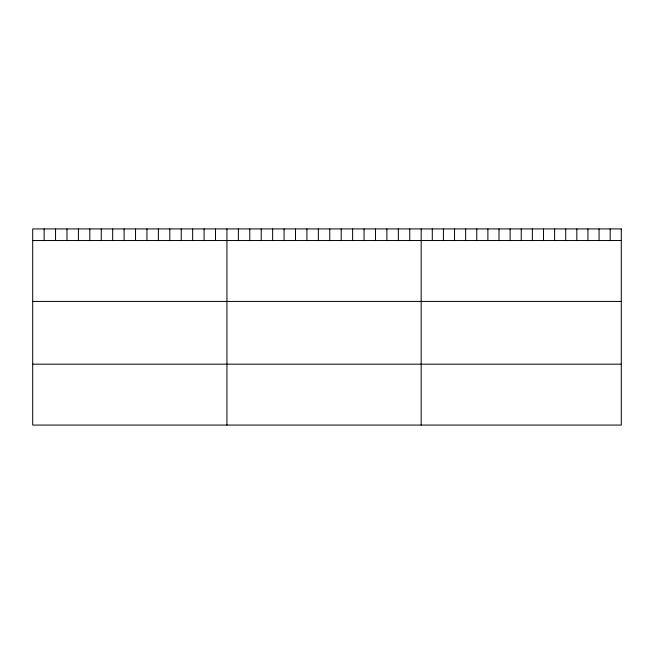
<?xml version="1.0" encoding="UTF-8"?>
<svg xmlns="http://www.w3.org/2000/svg" width="654" height="654" viewBox="0 0 654 654"><rect width="100%" height="100%" fill="white"/><g stroke="black" fill="none" stroke-linecap="round" stroke-linejoin="round"><path stroke-width="0.98" d="M32.7 240.533L621.3 240.533M32.7 301.429L621.3 301.429M32.7 364.172L621.3 364.172M610.182 228.933L610.182 240.533M599.064 228.933L599.064 240.533M587.946 228.933L587.946 240.533M576.828 228.933L576.828 240.533M565.71 228.933L565.71 240.533M554.592 228.933L554.592 240.533M543.474 228.933L543.474 240.533M532.356 228.933L532.356 240.533M521.238 228.933L521.238 240.533M510.12 228.933L510.12 240.533M499.002 228.933L499.002 240.533M487.884 228.933L487.884 240.533M476.766 228.933L476.766 240.533M465.648 228.933L465.648 240.533M454.53 228.933L454.53 240.533M443.412 228.933L443.412 240.533M432.294 228.933L432.294 240.533M421.176 228.933L421.176 425.067M409.747 228.933L409.747 240.533M398.327 228.933L398.327 240.533M386.898 228.933L386.898 240.533M375.47 228.933L375.47 240.533M364.049 228.933L364.049 240.533M352.62 228.933L352.62 240.533M341.192 228.933L341.192 240.533M329.771 228.933L329.771 240.533M318.343 228.933L318.343 240.533M306.922 228.933L306.922 240.533M295.494 228.933L295.494 240.533M284.065 228.933L284.065 240.533M272.644 228.933L272.644 240.533M261.216 228.933L261.216 240.533M249.787 228.933L249.787 240.533M238.367 228.933L238.367 240.533M226.938 228.933L226.938 425.067M215.509 228.933L215.509 240.533M204.089 228.933L204.089 240.533M192.66 228.933L192.66 240.533M181.232 228.933L181.232 240.533M169.811 228.933L169.811 240.533M158.382 228.933L158.382 240.533M146.954 228.933L146.954 240.533M135.533 228.933L135.533 240.533M124.105 228.933L124.105 240.533M112.684 228.933L112.684 240.533M101.256 228.933L101.256 240.533M89.827 228.933L89.827 240.533M78.406 228.933L78.406 240.533M66.978 228.933L66.978 240.533M55.549 228.933L55.549 240.533M44.129 228.933L44.129 240.533M621.3 228.933L32.7 228.933L32.7 425.067L621.3 425.067L621.3 228.933"/></g></svg>
